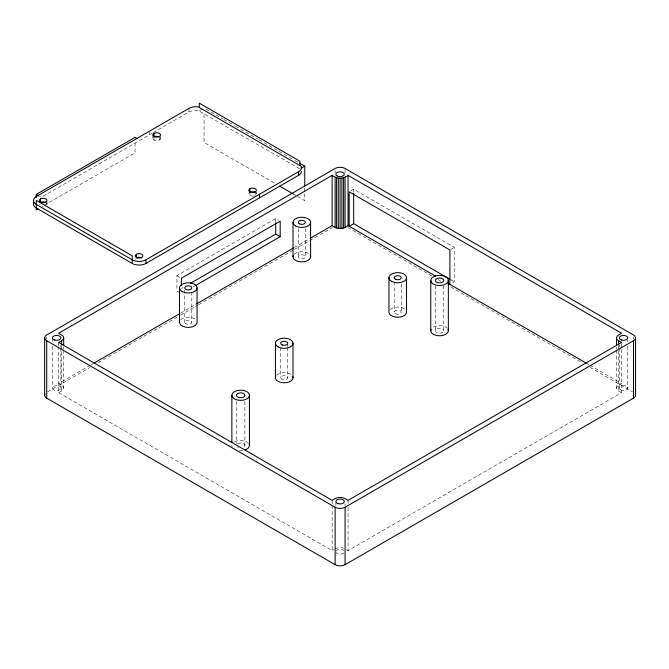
<?xml version="1.0" encoding="UTF-8"?>
<svg xmlns="http://www.w3.org/2000/svg" width="669" height="669" viewBox="0 0 669 669"><rect width="100%" height="100%" fill="white"/><g stroke="black" fill="none" stroke-linecap="round" stroke-linejoin="round"><path stroke-width="0.5" stroke-dasharray="3.35 2.51" d="M152.49 133.047L41.219 197.288L39.555 196.326M153.377 132.529L188.951 111.991A9.709 5.603 0 0 1 198.325 110.544L300.005 168.914M199.312 110.778L201.687 109.407M44.33 205.249L135.046 152.875L135.046 141.502M179.585 292.679L176.9 291.124L176.9 275.628L275.712 218.579L278.396 220.126M181.391 288.531L183.189 287.494M350.991 190.79L353.675 189.235L454.376 247.371L454.376 281.825L451.692 283.38M193.057 286.968L194.846 285.931M90.24 365.274L58.655 383.513L61.632 385.235A7.033 4.064 0 0 1 61.632 390.98L58.655 392.703L58.655 347.587M91.143 364.756L92.949 363.71M180.505 313.159L195.85 304.303M294.235 247.497L309.58 238.641M47.624 391.892L90.114 367.356M98.251 362.665L179.627 315.684M180.53 315.158L197.706 305.24M198.609 304.721L293.54 249.913M294.444 249.386L332.418 227.468M450.797 249.445L454.376 247.371M58.655 392.703L332.15 550.604L333.639 549.742M346.567 549.742L348.064 550.604L621.56 392.703L621.56 342.461M205.868 109.064L222.953 118.931M223.847 119.45L234.635 125.68M235.538 126.198L258.017 139.177M258.911 139.696L293.975 159.941M294.878 160.46L298.474 162.534M450.781 279.751L454.376 281.825M274.198 182.972L204.07 142.48L204.07 112.208M293.081 193.868L296.676 195.95M297.571 196.469L304.763 200.616L304.763 193.308M587.223 363.693L589.029 364.739M589.933 365.257L621.56 383.513L618.574 385.235A7.033 4.064 0 0 0 618.574 390.98L621.56 392.703M347.788 227.468L431.873 276.013M438.203 279.667L440.913 281.231M450.856 286.976L581.955 362.665M590.091 367.356L632.59 391.892M176.9 275.628L181.374 278.212M633.493 337.084L633.493 339.175M627.765 339.919L627.765 341.968M627.765 346.065L627.765 388.112M619.327 345.045L619.327 347.094M619.327 348.123L619.327 388.112M618.574 345.865L618.574 350.372M618.574 350.991L618.574 390.98M616.509 347.094L616.509 349.143M616.509 350.171L616.509 388.112M443.773 285.571L443.773 330.687A4.223 2.433 0 0 1 437.451 332.802A4.223 2.433 0 0 1 437.451 328.579A4.223 2.433 0 0 1 443.773 330.687M435.335 285.571L435.335 330.687M401.249 283.982L401.249 312.172M394.217 281.9L394.217 312.172M353.675 189.235L353.675 192.371M348.064 500.362L348.064 503.439M348.064 507.537L348.064 550.604M345.079 169.525L345.079 172.661M345.079 503.765L345.079 505.814M335.888 502.536L335.888 505.613M335.127 170.57L335.127 172.661M332.15 500.362L332.15 504.459M332.15 505.488L332.15 550.604M305.332 228.606L305.332 256.796A3.512 2.032 0 0 1 300.055 258.552A3.512 2.032 0 0 1 300.055 255.031A3.512 2.032 0 0 1 305.332 256.796M304.763 188.089L304.763 192.262M298.299 228.606L298.299 256.796M287.729 343.264L287.729 346.4M287.729 347.437L287.729 377.717A3.512 2.032 0 0 1 282.452 379.474A3.512 2.032 0 0 1 282.452 375.961A3.512 2.032 0 0 1 287.729 377.717M280.696 347.437L280.696 377.717M275.712 218.579L275.712 221.682M256.403 192.12L256.403 193.926A3.797 2.191 0 0 0 256.269 193.358M255.29 191.861L255.29 194.57M249.922 191.861L249.922 195.482M244.871 401.433L244.871 445.529M236.433 401.433L236.433 443.48M191.802 292.06L191.802 322.333A3.512 2.032 0 0 1 186.534 324.097A3.512 2.032 0 0 1 186.534 320.576A3.512 2.032 0 0 1 191.802 322.333M188.951 108.378L188.951 111.991M184.769 289.97L184.769 322.333M160.476 135.832L160.476 138.55M159.364 136.484L159.364 140.097M153.995 136.484L153.995 140.097M152.883 134.929L152.883 138.55M149.814 131.877L149.814 134.586M63.697 347.094L63.697 349.143M63.697 350.171L63.697 388.112M61.632 345.865L61.632 390.98M60.879 345.045L60.879 347.094M60.879 348.123L60.879 388.112A4.223 2.433 0 0 1 54.549 390.219A4.223 2.433 0 0 1 54.549 385.996A4.223 2.433 0 0 1 60.879 388.112M58.655 342.461L58.655 346.601M52.441 337.87L52.441 341.968M52.441 346.065L52.441 388.112M46.955 201.377L46.955 204.095M46.713 337.084L46.713 339.175M180.672 319.799A8.789 5.076 0 0 1 195.9 319.799M390.127 309.638A8.789 5.076 0 0 1 405.347 309.638M242.922 450.429A8.789 5.076 0 0 1 239.126 450.521M232.16 446.842A8.789 5.076 0 0 1 231.859 445.529M234.434 441.941A8.789 5.076 0 0 1 248.266 442.987M237.671 443.806A4.223 2.433 0 0 1 243.633 443.806A4.223 2.433 0 0 1 243.633 447.252M238.54 447.636A4.223 2.433 0 0 1 237.671 447.252M343.757 552.97A4.223 2.433 0 0 1 339.551 554.166A4.223 2.433 0 0 1 336.03 552.385M336.03 551.122A4.223 2.433 0 0 1 339.551 549.333A4.223 2.433 0 0 1 343.757 550.537M335.127 548.881A7.033 4.064 0 0 1 343.623 548.237M276.598 375.175A8.789 5.076 0 0 1 291.826 375.175M294.201 254.253A8.789 5.076 0 0 1 309.429 254.253M433.345 327.099A8.789 5.076 0 0 1 447.168 328.153M135.28 259.472A3.797 2.191 0 0 1 135.406 258.903M160.351 137.981A3.797 2.191 0 0 1 156.68 140.741A3.797 2.191 0 0 1 153.009 137.981M255.29 195.482A3.797 2.191 0 0 1 254.504 195.825M253.584 196.042A3.797 2.191 0 0 1 248.935 193.358M43.159 206.286A3.797 2.191 0 0 1 42.172 206.211M39.488 204.655A3.797 2.191 0 0 1 39.354 204.095M46.445 202.991A3.797 2.191 0 0 1 46.822 204.655M395.254 313.61A3.512 2.032 0 0 0 401.132 312.699A3.512 2.032 0 0 0 396.826 310.207A3.512 2.032 0 0 0 395.254 313.61M620.564 389.835A4.223 2.433 0 0 0 627.622 388.739A4.223 2.433 0 0 0 622.454 385.754A4.223 2.433 0 0 0 620.564 389.835"/><path stroke-width="1" d="M36.243 197.514L36.243 194.42L135.046 137.371L137.538 138.809M38.041 208.879L36.243 209.915L36.293 200.416L132.211 255.801L132.211 263.435A9.709 5.603 0 0 0 145.942 263.435L298.6 175.295A9.709 5.603 0 0 0 301.443 171.331M301.594 167.994L304.763 166.163L304.763 185.999M145.942 259.815L298.6 171.682A9.709 5.603 0 0 0 301.109 166.263L198.325 106.923A9.709 5.603 0 0 0 188.951 108.378L36.293 196.51A9.709 5.603 0 0 0 36.293 204.438L132.211 259.815A9.709 5.603 0 0 0 145.942 259.815L145.942 263.435M618.574 344.836L618.574 340.738A7.033 4.064 0 0 1 618.574 334.993L621.56 333.271L348.064 175.37C343.49 179.15 336.716 179.15 332.15 175.37L58.655 333.271L61.632 334.993A7.033 4.064 0 0 1 61.632 340.738L61.632 344.836M61.632 340.738L58.655 342.461L332.15 500.362L335.127 498.639A7.033 4.064 0 0 1 345.079 498.639L348.064 500.362L621.56 342.461L618.574 340.738M190.372 283.347L275.712 234.083L280.186 236.667L280.186 221.163L181.374 278.212L181.374 285.446M195.749 285.412L280.186 236.667M93.852 363.192L179.601 313.686M196.753 303.785L293.331 248.023M310.483 238.122L332.15 225.612C336.716 229.392 343.49 229.392 348.064 225.612L435.511 276.105M449.877 279.232L353.675 223.689L349.201 226.273L349.201 191.819L449.903 249.955L449.903 284.409M46.713 340.738L335.127 507.253A7.033 4.064 0 0 0 345.079 507.253L633.493 340.738A7.033 4.064 0 0 0 633.493 334.993L345.079 168.479A7.033 4.064 0 0 0 335.127 168.479L46.713 334.993A7.033 4.064 0 0 0 46.713 340.738L46.713 398.155L335.127 564.669A7.033 4.064 0 0 0 345.079 564.669L633.493 398.155A7.033 4.064 0 0 0 635.307 394.233M299.369 163.052L304.763 166.163M279.592 186.082L293.081 193.868M448.105 283.372L586.32 363.175M36.243 194.42L38.727 195.85M132.211 263.435L36.293 208.051A9.709 5.603 0 0 1 33.785 202.64M635.55 337.87L635.55 395.287M633.493 340.738L633.493 398.155M616.509 337.87L616.509 345.045M448.347 280.445A8.789 5.076 0 0 1 435.159 284.843A8.789 5.076 0 0 1 435.159 276.054A8.789 5.076 0 0 1 448.347 280.445L448.347 330.687M430.769 280.445L430.769 330.687M406.526 277.719L406.526 312.172A8.789 5.076 0 0 1 397.737 317.248A8.789 5.076 0 0 1 388.948 312.172L388.948 277.719M353.675 193.416L353.675 223.689M348.064 175.37L348.064 225.612M345.079 177.093L345.079 227.335M345.079 507.253L345.079 564.669M343.623 177.737L343.623 227.978M341.926 178.146L341.926 228.388M340.103 178.28L340.103 228.522M338.28 178.146L338.28 228.388M336.591 177.737L336.591 227.978M335.127 177.093L335.127 227.335M335.127 507.253L335.127 564.669M332.15 175.37L332.15 225.612M310.608 222.342L310.608 256.796M300.005 165.293L300.005 161.279L199.312 103.143L199.312 107.157M298.6 171.682L298.6 175.295M293.022 222.342L293.022 256.796M293.005 343.264L293.005 377.717M275.712 222.71L275.712 234.083M275.419 343.264L275.419 377.717M259.463 194.269L259.463 197.89M249.922 188.758L249.922 192.379A3.797 2.191 0 0 1 255.29 192.379M249.445 395.287A8.789 5.076 0 0 1 236.257 399.677A8.789 5.076 0 0 1 236.257 390.888A8.789 5.076 0 0 1 249.445 395.287L249.445 445.529M231.859 395.287L231.859 442.452M197.079 287.887L197.079 322.333A8.789 5.076 0 0 1 188.29 327.409A8.789 5.076 0 0 1 179.501 322.333L179.501 287.887M153.995 133.382L153.995 136.994A3.797 2.191 0 0 1 158.578 136.652M136.392 254.304L136.392 257.925A3.797 2.191 0 0 1 141.761 257.925M63.697 337.87L63.697 345.045M44.656 337.87L44.656 395.287M40.466 198.927L40.466 202.54A3.797 2.191 0 0 1 45.843 202.54M46.713 398.155A7.033 4.064 0 0 1 44.898 394.233M249.144 444.216A8.789 5.076 0 0 1 245.046 449.919M292.704 376.404A8.789 5.076 0 0 1 284.208 382.793A8.789 5.076 0 0 1 275.72 376.404M310.307 255.474A8.789 5.076 0 0 1 301.811 261.863A8.789 5.076 0 0 1 293.323 255.474M448.046 329.374A8.789 5.076 0 0 1 439.558 335.763A8.789 5.076 0 0 1 431.062 329.374M395.254 279.157A3.512 2.032 0 0 0 401.132 278.245A3.512 2.032 0 0 0 396.826 275.762A3.512 2.032 0 0 0 395.254 279.157M182.077 291.475A8.789 5.076 0 0 0 196.778 289.2A8.789 5.076 0 0 0 186.015 282.979A8.789 5.076 0 0 0 182.077 291.475M337.117 175.947A4.223 2.433 0 0 0 344.175 174.852A4.223 2.433 0 0 0 339.016 171.866A4.223 2.433 0 0 0 337.117 175.947M391.524 281.306A8.789 5.076 0 0 0 406.225 279.032A8.789 5.076 0 0 0 395.463 272.818A8.789 5.076 0 0 0 391.524 281.306M186.534 289.644A3.512 2.032 0 0 0 191.802 287.887A3.512 2.032 0 0 0 186.534 286.123A3.512 2.032 0 0 0 186.534 289.644M621.434 339.977A4.223 2.433 0 0 0 627.765 337.87A4.223 2.433 0 0 0 621.434 335.754A4.223 2.433 0 0 0 621.434 339.977M238.54 397.394A4.223 2.433 0 0 0 244.871 395.287A4.223 2.433 0 0 0 238.54 393.171A4.223 2.433 0 0 0 238.54 397.394M54.549 339.977A4.223 2.433 0 0 0 60.879 337.87A4.223 2.433 0 0 0 54.549 335.754A4.223 2.433 0 0 0 54.549 339.977M337.996 503.623A4.223 2.433 0 0 0 344.326 501.507A4.223 2.433 0 0 0 337.996 499.4A4.223 2.433 0 0 0 337.996 503.623M282.452 345.02A3.512 2.032 0 0 0 287.729 343.264A3.512 2.032 0 0 0 282.452 341.508A3.512 2.032 0 0 0 282.452 345.02M277.995 346.851A8.789 5.076 0 0 0 292.704 344.577A8.789 5.076 0 0 0 281.933 338.363A8.789 5.076 0 0 0 277.995 346.851M295.598 225.93A8.789 5.076 0 0 0 310.307 223.655A8.789 5.076 0 0 0 299.536 217.442A8.789 5.076 0 0 0 295.598 225.93M299.327 223.772A3.512 2.032 0 0 0 305.215 222.869A3.512 2.032 0 0 0 300.908 220.377A3.512 2.032 0 0 0 299.327 223.772M437.451 282.561A4.223 2.433 0 0 0 443.773 280.445A4.223 2.433 0 0 0 437.451 278.337A4.223 2.433 0 0 0 437.451 282.561M249.922 191.861A3.797 2.191 0 0 0 256.269 190.874A3.797 2.191 0 0 0 251.619 188.19A3.797 2.191 0 0 0 249.922 191.861M153.995 136.484A3.797 2.191 0 0 0 160.351 135.498A3.797 2.191 0 0 0 155.701 132.813A3.797 2.191 0 0 0 153.995 136.484M40.466 202.021A3.797 2.191 0 0 0 46.822 201.043A3.797 2.191 0 0 0 42.172 198.358A3.797 2.191 0 0 0 40.466 202.021M137.178 257.749A3.797 2.191 0 0 0 142.873 255.851A3.797 2.191 0 0 0 137.178 253.952A3.797 2.191 0 0 0 137.178 257.749"/></g></svg>
